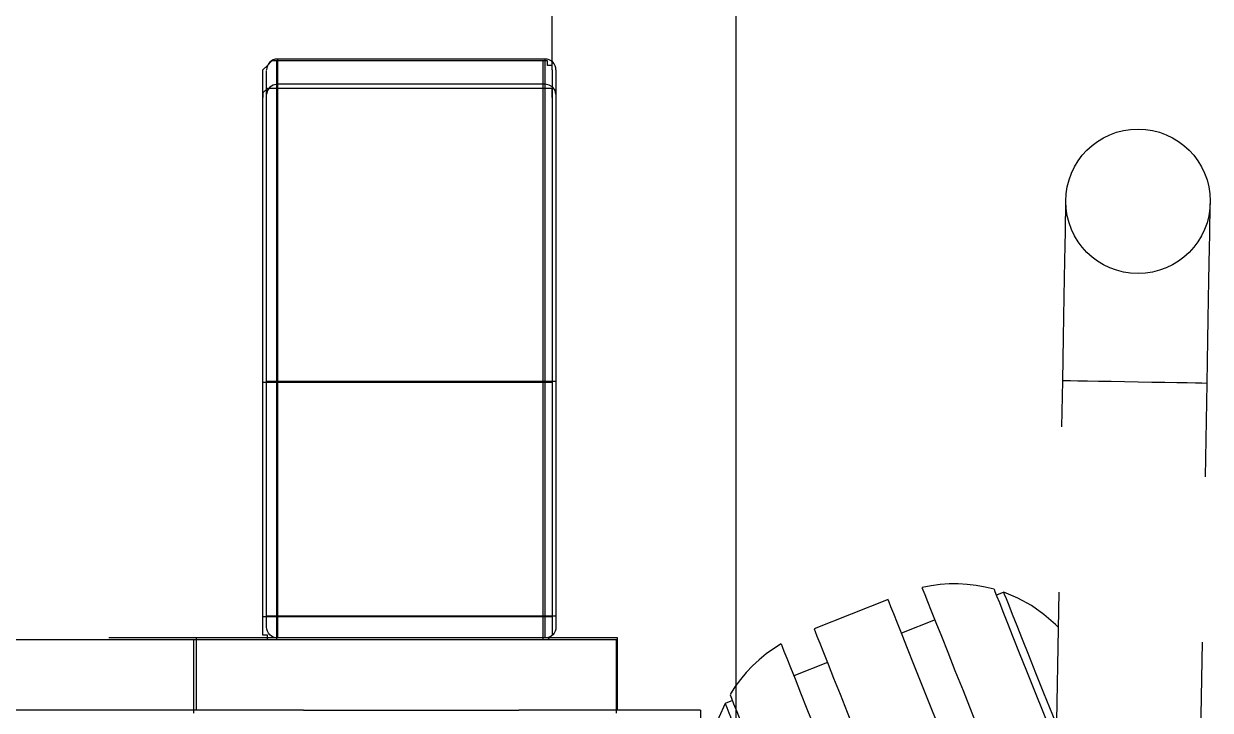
# Model space of a CAD drawing. Extents: x 3 to 592, y 5 to 207.
# Drawn here: x 118.96 to 128.07, y 84.83 to 90.1 of the extents above; entities that cross this region are included whole.
import ezdxf

# ---------------------------------------------------------------- set-up
doc = ezdxf.new("R2010")
doc.units = 0
doc.layers.get('0').update_dxf_attribs({"linetype": 'CONTINUOUS'})

msp = doc.modelspace()

# ---------------------------------------------------------------- linework, layer by layer
at = {"color": 7}
for points in [[(124.424722, 81.879722), (124.424722, 110.525278)], [(123.013611, 89.746667), (123.013611, 105.41)], [(120.896944, 89.817222), (120.861667, 89.817222), (120.826389, 89.781944), (120.791111, 89.746667)], [(120.791111, 89.535), (120.791111, 89.605556), (120.791111, 89.676111), (120.791111, 89.711389), (120.791111, 89.746667)], [(120.903012, 89.830628), (120.886784, 89.828864), (120.871262, 89.824278), (120.856798, 89.816517), (120.844098, 89.806286), (120.833868, 89.793586), (120.826107, 89.779122), (120.821168, 89.7636), (120.819757, 89.747372)], [(120.903012, 89.830628), (120.886784, 89.828864), (120.871262, 89.824278), (120.856798, 89.816517), (120.844098, 89.806286), (120.833868, 89.793586), (120.826107, 89.779122), (120.821168, 89.7636), (120.819757, 89.747372)], [(120.903012, 89.830628), (120.886784, 89.828864), (120.871262, 89.824278), (120.856798, 89.816517), (120.844098, 89.806286), (120.833868, 89.793586), (120.826107, 89.779122), (120.821168, 89.7636), (120.819757, 89.747372)], [(120.903012, 89.830628), (120.886784, 89.828864), (120.871262, 89.824278), (120.856798, 89.816517), (120.844098, 89.806286), (120.833868, 89.793586), (120.826107, 89.779122), (120.821168, 89.7636), (120.819757, 89.747372)], [(120.903012, 89.830628), (120.886784, 89.828864), (120.871262, 89.824278), (120.856798, 89.816517), (120.844098, 89.806286), (120.833868, 89.793586), (120.826107, 89.779122), (120.821168, 89.7636), (120.819757, 89.747372)], [(120.903012, 89.830628), (120.886784, 89.828864), (120.871262, 89.824278), (120.856798, 89.816517), (120.844098, 89.806286), (120.833868, 89.793586), (120.826107, 89.779122), (120.821168, 89.7636), (120.819757, 89.747372)], [(120.903012, 89.830628), (120.886784, 89.828864), (120.871262, 89.824278), (120.856798, 89.816517), (120.844098, 89.806286), (120.833868, 89.793586), (120.826107, 89.779122), (120.821168, 89.7636), (120.819757, 89.747372)], [(120.903012, 89.830628), (120.886784, 89.828864), (120.871262, 89.824278), (120.856798, 89.816517), (120.844098, 89.806286), (120.833868, 89.793586), (120.826107, 89.779122), (120.821168, 89.7636), (120.819757, 89.747372)], [(122.943056, 89.817222), (120.896944, 89.817222)], [(120.896944, 89.817222), (120.896944, 89.781944), (120.896944, 89.746667), (120.896944, 89.676111), (120.896944, 89.605556)], [(122.958543, 89.830628), (120.902906, 89.830628)], [(122.958543, 89.830628), (120.902906, 89.830628)], [(122.958543, 89.830628), (120.902906, 89.830628)], [(122.958543, 89.830628), (120.902906, 89.830628)], [(122.958543, 89.830628), (120.902906, 89.830628)], [(122.958543, 89.830628), (120.902906, 89.830628)], [(122.958543, 89.830628), (120.902906, 89.830628)], [(122.958543, 89.830628), (120.902906, 89.830628)], [(120.903012, 89.830628), (120.903012, 89.803817), (120.903012, 89.765011), (120.903012, 89.709272), (120.903012, 89.636953)], [(120.903012, 89.830628), (120.903012, 89.803817), (120.903012, 89.765011), (120.903012, 89.709272), (120.903012, 89.636953)], [(120.903012, 89.830628), (120.903012, 89.803817), (120.903012, 89.765011), (120.903012, 89.709272), (120.903012, 89.636953)], [(120.903012, 89.830628), (120.903012, 89.803817), (120.903012, 89.765011), (120.903012, 89.709272), (120.903012, 89.636953)], [(120.903012, 89.830628), (120.903012, 89.803817), (120.903012, 89.765011), (120.903012, 89.709272), (120.903012, 89.636953)], [(120.903012, 89.830628), (120.903012, 89.803817), (120.903012, 89.765011), (120.903012, 89.709272), (120.903012, 89.636953)], [(120.903012, 89.830628), (120.903012, 89.803817), (120.903012, 89.765011), (120.903012, 89.709272), (120.903012, 89.636953)], [(120.903012, 89.830628), (120.903012, 89.803817), (120.903012, 89.765011), (120.903012, 89.709272), (120.903012, 89.636953)], [(123.013611, 89.746667), (123.013611, 89.781944), (122.978333, 89.781944), (122.978333, 89.817222), (122.943056, 89.817222)], [(122.943056, 89.605556), (122.943056, 89.676111), (122.943056, 89.746667), (122.943056, 89.781944), (122.943056, 89.817222)], [(122.958543, 89.636847), (122.958543, 89.709166), (122.958543, 89.764905), (122.958543, 89.804064), (122.958543, 89.825583)], [(122.958543, 89.636847), (122.958543, 89.709166), (122.958543, 89.764905), (122.958543, 89.804064), (122.958543, 89.825583)], [(122.958543, 89.636847), (122.958543, 89.709166), (122.958543, 89.764905), (122.958543, 89.804064), (122.958543, 89.825583)], [(122.958543, 89.636847), (122.958543, 89.709166), (122.958543, 89.764905), (122.958543, 89.804064), (122.958543, 89.825583)], [(122.958543, 89.636847), (122.958543, 89.709166), (122.958543, 89.764905), (122.958543, 89.804064), (122.958543, 89.825583)], [(122.958543, 89.636847), (122.958543, 89.709166), (122.958543, 89.764905), (122.958543, 89.804064), (122.958543, 89.825583)], [(122.958543, 89.636847), (122.958543, 89.709166), (122.958543, 89.764905), (122.958543, 89.804064), (122.958543, 89.825583)], [(122.958543, 89.636847), (122.958543, 89.709166), (122.958543, 89.764905), (122.958543, 89.804064), (122.958543, 89.825583)], [(123.041904, 89.747302), (123.04014, 89.763529), (123.035554, 89.779052), (123.027793, 89.793516), (123.017562, 89.806216), (123.004862, 89.816446), (122.990398, 89.824207), (122.974876, 89.829146), (122.958648, 89.830557)], [(123.041904, 89.747302), (123.04014, 89.763529), (123.035554, 89.779052), (123.027793, 89.793516), (123.017562, 89.806216), (123.004862, 89.816446), (122.990398, 89.824207), (122.974876, 89.829146), (122.958648, 89.830557)], [(123.041904, 89.747302), (123.04014, 89.763529), (123.035554, 89.779052), (123.027793, 89.793516), (123.017562, 89.806216), (123.004862, 89.816446), (122.990398, 89.824207), (122.974876, 89.829146), (122.958648, 89.830557)], [(123.041904, 89.747302), (123.04014, 89.763529), (123.035554, 89.779052), (123.027793, 89.793516), (123.017562, 89.806216), (123.004862, 89.816446), (122.990398, 89.824207), (122.974876, 89.829146), (122.958648, 89.830557)], [(123.041904, 89.747302), (123.04014, 89.763529), (123.035554, 89.779052), (123.027793, 89.793516), (123.017562, 89.806216), (123.004862, 89.816446), (122.990398, 89.824207), (122.974876, 89.829146), (122.958648, 89.830557)], [(123.041904, 89.747302), (123.04014, 89.763529), (123.035554, 89.779052), (123.027793, 89.793516), (123.017562, 89.806216), (123.004862, 89.816446), (122.990398, 89.824207), (122.974876, 89.829146), (122.958648, 89.830557)], [(123.041904, 89.747302), (123.04014, 89.763529), (123.035554, 89.779052), (123.027793, 89.793516), (123.017562, 89.806216), (123.004862, 89.816446), (122.990398, 89.824207), (122.974876, 89.829146), (122.958648, 89.830557)], [(123.041904, 89.747302), (123.04014, 89.763529), (123.035554, 89.779052), (123.027793, 89.793516), (123.017562, 89.806216), (123.004862, 89.816446), (122.990398, 89.824207), (122.974876, 89.829146), (122.958648, 89.830557)], [(123.013611, 89.746667), (123.013611, 89.711389), (123.013611, 89.676111), (123.013611, 89.605556), (123.013611, 89.535)], [(123.041904, 89.747302), (123.041904, 89.721549), (123.041904, 89.684154), (123.041904, 89.630179), (123.041904, 89.559977)], [(123.041904, 89.747302), (123.041904, 89.721549), (123.041904, 89.684154), (123.041904, 89.630179), (123.041904, 89.559977)], [(123.041904, 89.747302), (123.041904, 89.721549), (123.041904, 89.684154), (123.041904, 89.630179), (123.041904, 89.559977)], [(123.041904, 89.747302), (123.041904, 89.721549), (123.041904, 89.684154), (123.041904, 89.630179), (123.041904, 89.559977)], [(123.041904, 89.747302), (123.041904, 89.721549), (123.041904, 89.684154), (123.041904, 89.630179), (123.041904, 89.559977)], [(123.041904, 89.747302), (123.041904, 89.721549), (123.041904, 89.684154), (123.041904, 89.630179), (123.041904, 89.559977)], [(123.041904, 89.747302), (123.041904, 89.721549), (123.041904, 89.684154), (123.041904, 89.630179), (123.041904, 89.559977)], [(123.041904, 89.747302), (123.041904, 89.721549), (123.041904, 89.684154), (123.041904, 89.630179), (123.041904, 89.559977)], [(120.819686, 89.560118), (120.819686, 89.629968), (120.819686, 89.683943), (120.819686, 89.72169), (120.819686, 89.742504)], [(120.819686, 89.560118), (120.819686, 89.629968), (120.819686, 89.683943), (120.819686, 89.72169), (120.819686, 89.742504)], [(120.819686, 89.560118), (120.819686, 89.629968), (120.819686, 89.683943), (120.819686, 89.72169), (120.819686, 89.742504)], [(120.819686, 89.560118), (120.819686, 89.629968), (120.819686, 89.683943), (120.819686, 89.72169), (120.819686, 89.742504)], [(120.819686, 89.560118), (120.819686, 89.629968), (120.819686, 89.683943), (120.819686, 89.72169), (120.819686, 89.742504)], [(120.819686, 89.560118), (120.819686, 89.629968), (120.819686, 89.683943), (120.819686, 89.72169), (120.819686, 89.742504)], [(120.819686, 89.560118), (120.819686, 89.629968), (120.819686, 89.683943), (120.819686, 89.72169), (120.819686, 89.742504)], [(120.819686, 89.560118), (120.819686, 89.629968), (120.819686, 89.683943), (120.819686, 89.72169), (120.819686, 89.742504)], [(120.896944, 89.605556), (120.861667, 89.605556), (120.826389, 89.605556), (120.791111, 89.570278), (120.791111, 89.535)], [(120.903012, 89.636847), (120.871262, 89.63085), (120.844098, 89.614269), (120.826107, 89.589575), (120.819757, 89.560294)], [(120.903012, 89.636847), (120.871262, 89.63085), (120.844098, 89.614269), (120.826107, 89.589575), (120.819757, 89.560294)], [(120.903012, 89.636847), (120.871262, 89.63085), (120.844098, 89.614269), (120.826107, 89.589575), (120.819757, 89.560294)], [(120.903012, 89.636847), (120.871262, 89.63085), (120.844098, 89.614269), (120.826107, 89.589575), (120.819757, 89.560294)], [(120.903012, 89.636847), (120.871262, 89.63085), (120.844098, 89.614269), (120.826107, 89.589575), (120.819757, 89.560294)], [(120.903012, 89.636847), (120.871262, 89.63085), (120.844098, 89.614269), (120.826107, 89.589575), (120.819757, 89.560294)], [(120.903012, 89.636847), (120.871262, 89.63085), (120.844098, 89.614269), (120.826107, 89.589575), (120.819757, 89.560294)], [(120.903012, 89.636847), (120.871262, 89.63085), (120.844098, 89.614269), (120.826107, 89.589575), (120.819757, 89.560294)], [(120.896944, 89.605556), (120.896944, 89.535), (120.896944, 89.393889), (120.896944, 89.288056), (120.896944, 89.146944), (120.896944, 88.970556), (120.896944, 88.794167), (120.896944, 88.617778), (120.896944, 88.406111), (120.896944, 88.194444), (120.896944, 87.982778), (120.896944, 87.771111), (120.896944, 87.559444), (120.896944, 87.347778)], [(122.943056, 89.605556), (120.896944, 89.605556)], [(122.958543, 89.636847), (120.902906, 89.636847)], [(122.958543, 89.636847), (120.902906, 89.636847)], [(122.958543, 89.636847), (120.902906, 89.636847)], [(122.958543, 89.636847), (120.902906, 89.636847)], [(122.958543, 89.636847), (120.902906, 89.636847)], [(122.958543, 89.636847), (120.902906, 89.636847)], [(122.958543, 89.636847), (120.902906, 89.636847)], [(122.958543, 89.636847), (120.902906, 89.636847)], [(120.903012, 89.636847), (120.903012, 89.540539), (120.903012, 89.426591), (120.903012, 89.296064), (120.903012, 89.149661), (120.903012, 88.988794), (120.903012, 88.814522), (120.903012, 88.628961), (120.903012, 88.432816), (120.903012, 88.227852), (120.903012, 88.015833), (120.903012, 87.798522), (120.903012, 87.577683), (120.903012, 87.35508)], [(120.903012, 89.636847), (120.903012, 89.540539), (120.903012, 89.426591), (120.903012, 89.296064), (120.903012, 89.149661), (120.903012, 88.988794), (120.903012, 88.814522), (120.903012, 88.628961), (120.903012, 88.432816), (120.903012, 88.227852), (120.903012, 88.015833), (120.903012, 87.798522), (120.903012, 87.577683), (120.903012, 87.35508)], [(120.903012, 89.636847), (120.903012, 89.540539), (120.903012, 89.426591), (120.903012, 89.296064), (120.903012, 89.149661), (120.903012, 88.988794), (120.903012, 88.814522), (120.903012, 88.628961), (120.903012, 88.432816), (120.903012, 88.227852), (120.903012, 88.015833), (120.903012, 87.798522), (120.903012, 87.577683), (120.903012, 87.35508)], [(120.903012, 89.636847), (120.903012, 89.540539), (120.903012, 89.426591), (120.903012, 89.296064), (120.903012, 89.149661), (120.903012, 88.988794), (120.903012, 88.814522), (120.903012, 88.628961), (120.903012, 88.432816), (120.903012, 88.227852), (120.903012, 88.015833), (120.903012, 87.798522), (120.903012, 87.577683), (120.903012, 87.35508)], [(120.903012, 89.636847), (120.903012, 89.540539), (120.903012, 89.426591), (120.903012, 89.296064), (120.903012, 89.149661), (120.903012, 88.988794), (120.903012, 88.814522), (120.903012, 88.628961), (120.903012, 88.432816), (120.903012, 88.227852), (120.903012, 88.015833), (120.903012, 87.798522), (120.903012, 87.577683), (120.903012, 87.35508)], [(120.903012, 89.636847), (120.903012, 89.540539), (120.903012, 89.426591), (120.903012, 89.296064), (120.903012, 89.149661), (120.903012, 88.988794), (120.903012, 88.814522), (120.903012, 88.628961), (120.903012, 88.432816), (120.903012, 88.227852), (120.903012, 88.015833), (120.903012, 87.798522), (120.903012, 87.577683), (120.903012, 87.35508)], [(120.903012, 89.636847), (120.903012, 89.540539), (120.903012, 89.426591), (120.903012, 89.296064), (120.903012, 89.149661), (120.903012, 88.988794), (120.903012, 88.814522), (120.903012, 88.628961), (120.903012, 88.432816), (120.903012, 88.227852), (120.903012, 88.015833), (120.903012, 87.798522), (120.903012, 87.577683), (120.903012, 87.35508)], [(120.903012, 89.636847), (120.903012, 89.540539), (120.903012, 89.426591), (120.903012, 89.296064), (120.903012, 89.149661), (120.903012, 88.988794), (120.903012, 88.814522), (120.903012, 88.628961), (120.903012, 88.432816), (120.903012, 88.227852), (120.903012, 88.015833), (120.903012, 87.798522), (120.903012, 87.577683), (120.903012, 87.35508)], [(122.943056, 87.347778), (122.943056, 87.559444), (122.943056, 87.771111), (122.943056, 87.982778), (122.943056, 88.194444), (122.943056, 88.406111), (122.943056, 88.617778), (122.943056, 88.794167), (122.943056, 88.970556), (122.943056, 89.146944), (122.943056, 89.288056), (122.943056, 89.393889), (122.943056, 89.535), (122.943056, 89.605556)], [(123.013611, 89.535), (123.013611, 89.570278), (123.013611, 89.605556), (122.978333, 89.605556), (122.943056, 89.605556)], [(122.958543, 87.355045), (122.958543, 87.577648), (122.958543, 87.798487), (122.958543, 88.015798), (122.958543, 88.227817), (122.958543, 88.432781), (122.958543, 88.628926), (122.958543, 88.814839), (122.958543, 88.988759), (122.958543, 89.149626), (122.958543, 89.296028), (122.958543, 89.426556), (122.958543, 89.540503), (122.958543, 89.636812)], [(122.958543, 87.355045), (122.958543, 87.577648), (122.958543, 87.798487), (122.958543, 88.015798), (122.958543, 88.227817), (122.958543, 88.432781), (122.958543, 88.628926), (122.958543, 88.814839), (122.958543, 88.988759), (122.958543, 89.149626), (122.958543, 89.296028), (122.958543, 89.426556), (122.958543, 89.540503), (122.958543, 89.636812)], [(122.958543, 87.355045), (122.958543, 87.577648), (122.958543, 87.798487), (122.958543, 88.015798), (122.958543, 88.227817), (122.958543, 88.432781), (122.958543, 88.628926), (122.958543, 88.814839), (122.958543, 88.988759), (122.958543, 89.149626), (122.958543, 89.296028), (122.958543, 89.426556), (122.958543, 89.540503), (122.958543, 89.636812)], [(122.958543, 87.355045), (122.958543, 87.577648), (122.958543, 87.798487), (122.958543, 88.015798), (122.958543, 88.227817), (122.958543, 88.432781), (122.958543, 88.628926), (122.958543, 88.814839), (122.958543, 88.988759), (122.958543, 89.149626), (122.958543, 89.296028), (122.958543, 89.426556), (122.958543, 89.540503), (122.958543, 89.636812)], [(122.958543, 87.355045), (122.958543, 87.577648), (122.958543, 87.798487), (122.958543, 88.015798), (122.958543, 88.227817), (122.958543, 88.432781), (122.958543, 88.628926), (122.958543, 88.814839), (122.958543, 88.988759), (122.958543, 89.149626), (122.958543, 89.296028), (122.958543, 89.426556), (122.958543, 89.540503), (122.958543, 89.636812)], [(122.958543, 87.355045), (122.958543, 87.577648), (122.958543, 87.798487), (122.958543, 88.015798), (122.958543, 88.227817), (122.958543, 88.432781), (122.958543, 88.628926), (122.958543, 88.814839), (122.958543, 88.988759), (122.958543, 89.149626), (122.958543, 89.296028), (122.958543, 89.426556), (122.958543, 89.540503), (122.958543, 89.636812)], [(122.958543, 87.355045), (122.958543, 87.577648), (122.958543, 87.798487), (122.958543, 88.015798), (122.958543, 88.227817), (122.958543, 88.432781), (122.958543, 88.628926), (122.958543, 88.814839), (122.958543, 88.988759), (122.958543, 89.149626), (122.958543, 89.296028), (122.958543, 89.426556), (122.958543, 89.540503), (122.958543, 89.636812)], [(122.958543, 87.355045), (122.958543, 87.577648), (122.958543, 87.798487), (122.958543, 88.015798), (122.958543, 88.227817), (122.958543, 88.432781), (122.958543, 88.628926), (122.958543, 88.814839), (122.958543, 88.988759), (122.958543, 89.149626), (122.958543, 89.296028), (122.958543, 89.426556), (122.958543, 89.540503), (122.958543, 89.636812)], [(123.041904, 89.560153), (123.035554, 89.589434), (123.017562, 89.614481), (122.990398, 89.631061), (122.958648, 89.636706)], [(123.041904, 89.560153), (123.035554, 89.589434), (123.017562, 89.614481), (122.990398, 89.631061), (122.958648, 89.636706)], [(123.041904, 89.560153), (123.035554, 89.589434), (123.017562, 89.614481), (122.990398, 89.631061), (122.958648, 89.636706)], [(123.041904, 89.560153), (123.035554, 89.589434), (123.017562, 89.614481), (122.990398, 89.631061), (122.958648, 89.636706)], [(123.041904, 89.560153), (123.035554, 89.589434), (123.017562, 89.614481), (122.990398, 89.631061), (122.958648, 89.636706)], [(123.041904, 89.560153), (123.035554, 89.589434), (123.017562, 89.614481), (122.990398, 89.631061), (122.958648, 89.636706)], [(123.041904, 89.560153), (123.035554, 89.589434), (123.017562, 89.614481), (122.990398, 89.631061), (122.958648, 89.636706)], [(123.041904, 89.560153), (123.035554, 89.589434), (123.017562, 89.614481), (122.990398, 89.631061), (122.958648, 89.636706)], [(120.791111, 87.347778), (120.791111, 87.559444), (120.791111, 87.806389), (120.791111, 88.018056), (120.791111, 88.265), (120.791111, 88.441389), (120.791111, 88.653056), (120.791111, 88.864722), (120.791111, 89.005833), (120.791111, 89.182222), (120.791111, 89.323333), (120.791111, 89.429167), (120.791111, 89.535)], [(120.819686, 87.355045), (120.819686, 87.588231), (120.819686, 87.818948), (120.819686, 88.045431), (120.819686, 88.265212), (120.819686, 88.476526), (120.819686, 88.677256), (120.819686, 88.865287), (120.819686, 89.038853), (120.819686, 89.196898), (120.819686, 89.336951), (120.819686, 89.458659), (120.819686, 89.560259)], [(120.819686, 87.355045), (120.819686, 87.588231), (120.819686, 87.818948), (120.819686, 88.045431), (120.819686, 88.265212), (120.819686, 88.476526), (120.819686, 88.677256), (120.819686, 88.865287), (120.819686, 89.038853), (120.819686, 89.196898), (120.819686, 89.336951), (120.819686, 89.458659), (120.819686, 89.560259)], [(120.819686, 87.355045), (120.819686, 87.588231), (120.819686, 87.818948), (120.819686, 88.045431), (120.819686, 88.265212), (120.819686, 88.476526), (120.819686, 88.677256), (120.819686, 88.865287), (120.819686, 89.038853), (120.819686, 89.196898), (120.819686, 89.336951), (120.819686, 89.458659), (120.819686, 89.560259)], [(120.819686, 87.355045), (120.819686, 87.588231), (120.819686, 87.818948), (120.819686, 88.045431), (120.819686, 88.265212), (120.819686, 88.476526), (120.819686, 88.677256), (120.819686, 88.865287), (120.819686, 89.038853), (120.819686, 89.196898), (120.819686, 89.336951), (120.819686, 89.458659), (120.819686, 89.560259)], [(120.819686, 87.355045), (120.819686, 87.588231), (120.819686, 87.818948), (120.819686, 88.045431), (120.819686, 88.265212), (120.819686, 88.476526), (120.819686, 88.677256), (120.819686, 88.865287), (120.819686, 89.038853), (120.819686, 89.196898), (120.819686, 89.336951), (120.819686, 89.458659), (120.819686, 89.560259)], [(120.819686, 87.355045), (120.819686, 87.588231), (120.819686, 87.818948), (120.819686, 88.045431), (120.819686, 88.265212), (120.819686, 88.476526), (120.819686, 88.677256), (120.819686, 88.865287), (120.819686, 89.038853), (120.819686, 89.196898), (120.819686, 89.336951), (120.819686, 89.458659), (120.819686, 89.560259)], [(120.819686, 87.355045), (120.819686, 87.588231), (120.819686, 87.818948), (120.819686, 88.045431), (120.819686, 88.265212), (120.819686, 88.476526), (120.819686, 88.677256), (120.819686, 88.865287), (120.819686, 89.038853), (120.819686, 89.196898), (120.819686, 89.336951), (120.819686, 89.458659), (120.819686, 89.560259)], [(120.819686, 87.355045), (120.819686, 87.588231), (120.819686, 87.818948), (120.819686, 88.045431), (120.819686, 88.265212), (120.819686, 88.476526), (120.819686, 88.677256), (120.819686, 88.865287), (120.819686, 89.038853), (120.819686, 89.196898), (120.819686, 89.336951), (120.819686, 89.458659), (120.819686, 89.560259)], [(123.013611, 89.535), (123.013611, 89.429167), (123.013611, 89.323333), (123.013611, 89.182222), (123.013611, 89.005833), (123.013611, 88.864722), (123.013611, 88.653056), (123.013611, 88.441389), (123.013611, 88.265), (123.013611, 88.018056), (123.013611, 87.806389), (123.013611, 87.559444), (123.013611, 87.347778)], [(123.041904, 89.560153), (123.041904, 89.458553), (123.041904, 89.337198), (123.041904, 89.196792), (123.041904, 89.0391), (123.041904, 88.865181), (123.041904, 88.67715), (123.041904, 88.47642), (123.041904, 88.265106), (123.041904, 88.045325), (123.041904, 87.818842), (123.041904, 87.588125), (123.041904, 87.354939)], [(123.041904, 89.560153), (123.041904, 89.458553), (123.041904, 89.337198), (123.041904, 89.196792), (123.041904, 89.0391), (123.041904, 88.865181), (123.041904, 88.67715), (123.041904, 88.47642), (123.041904, 88.265106), (123.041904, 88.045325), (123.041904, 87.818842), (123.041904, 87.588125), (123.041904, 87.354939)], [(123.041904, 89.560153), (123.041904, 89.458553), (123.041904, 89.337198), (123.041904, 89.196792), (123.041904, 89.0391), (123.041904, 88.865181), (123.041904, 88.67715), (123.041904, 88.47642), (123.041904, 88.265106), (123.041904, 88.045325), (123.041904, 87.818842), (123.041904, 87.588125), (123.041904, 87.354939)], [(123.041904, 89.560153), (123.041904, 89.458553), (123.041904, 89.337198), (123.041904, 89.196792), (123.041904, 89.0391), (123.041904, 88.865181), (123.041904, 88.67715), (123.041904, 88.47642), (123.041904, 88.265106), (123.041904, 88.045325), (123.041904, 87.818842), (123.041904, 87.588125), (123.041904, 87.354939)], [(123.041904, 89.560153), (123.041904, 89.458553), (123.041904, 89.337198), (123.041904, 89.196792), (123.041904, 89.0391), (123.041904, 88.865181), (123.041904, 88.67715), (123.041904, 88.47642), (123.041904, 88.265106), (123.041904, 88.045325), (123.041904, 87.818842), (123.041904, 87.588125), (123.041904, 87.354939)], [(123.041904, 89.560153), (123.041904, 89.458553), (123.041904, 89.337198), (123.041904, 89.196792), (123.041904, 89.0391), (123.041904, 88.865181), (123.041904, 88.67715), (123.041904, 88.47642), (123.041904, 88.265106), (123.041904, 88.045325), (123.041904, 87.818842), (123.041904, 87.588125), (123.041904, 87.354939)], [(123.041904, 89.560153), (123.041904, 89.458553), (123.041904, 89.337198), (123.041904, 89.196792), (123.041904, 89.0391), (123.041904, 88.865181), (123.041904, 88.67715), (123.041904, 88.47642), (123.041904, 88.265106), (123.041904, 88.045325), (123.041904, 87.818842), (123.041904, 87.588125), (123.041904, 87.354939)], [(123.041904, 89.560153), (123.041904, 89.458553), (123.041904, 89.337198), (123.041904, 89.196792), (123.041904, 89.0391), (123.041904, 88.865181), (123.041904, 88.67715), (123.041904, 88.47642), (123.041904, 88.265106), (123.041904, 88.045325), (123.041904, 87.818842), (123.041904, 87.588125), (123.041904, 87.354939)], [(126.955444, 88.748835), (126.955091, 88.738604), (126.954739, 88.708618), (126.954033, 88.658524), (126.952622, 88.589732), (126.951211, 88.502949), (126.949447, 88.399585), (126.94733, 88.281051), (126.944861, 88.149113), (126.942391, 88.005532), (126.939569, 87.852426), (126.936747, 87.692618), (126.933925, 87.527518), (126.931102, 87.360301)], [(126.955444, 88.748835), (126.955091, 88.738604), (126.954739, 88.708618), (126.954033, 88.658524), (126.952622, 88.589732), (126.951211, 88.502949), (126.949447, 88.399585), (126.94733, 88.281051), (126.944861, 88.149113), (126.942391, 88.005532), (126.939569, 87.852426), (126.936747, 87.692618), (126.933925, 87.527518), (126.931102, 87.360301)], [(128.042, 87.340652), (128.044822, 87.507868), (128.047997, 87.672968), (128.050819, 87.833129), (128.053289, 87.985882), (128.055758, 88.129463), (128.058228, 88.261402), (128.060344, 88.379935), (128.062108, 88.483652), (128.063519, 88.570435), (128.06493, 88.639227), (128.065636, 88.688968), (128.066341, 88.719307)], [(128.042, 87.340652), (128.044822, 87.507868), (128.047997, 87.672968), (128.050819, 87.833129), (128.053289, 87.985882), (128.055758, 88.129463), (128.058228, 88.261402), (128.060344, 88.379935), (128.062108, 88.483652), (128.063519, 88.570435), (128.06493, 88.639227), (128.065636, 88.688968), (128.066341, 88.719307)], [(120.896944, 87.347778), (120.861667, 87.347778), (120.826389, 87.347778), (120.791111, 87.347778)], [(120.791111, 85.548611), (120.791111, 87.347778)], [(120.819686, 85.552844), (120.819686, 87.355186)], [(120.819686, 85.552844), (120.819686, 87.355186)], [(120.819686, 85.552844), (120.819686, 87.355186)], [(120.819686, 85.552844), (120.819686, 87.355186)], [(120.819686, 85.552844), (120.819686, 87.355186)], [(120.819686, 85.552844), (120.819686, 87.355186)], [(120.819686, 85.552844), (120.819686, 87.355186)], [(120.819686, 85.552844), (120.819686, 87.355186)], [(120.903012, 87.355045), (120.886784, 87.355045), (120.871262, 87.355045), (120.856798, 87.355045), (120.844098, 87.355045), (120.833868, 87.355045), (120.821168, 87.355045)], [(120.903012, 87.355045), (120.886784, 87.355045), (120.871262, 87.355045), (120.856798, 87.355045), (120.844098, 87.355045), (120.833868, 87.355045), (120.821168, 87.355045)], [(120.903012, 87.355045), (120.886784, 87.355045), (120.871262, 87.355045), (120.856798, 87.355045), (120.844098, 87.355045), (120.833868, 87.355045), (120.821168, 87.355045)], [(120.903012, 87.355045), (120.886784, 87.355045), (120.871262, 87.355045), (120.856798, 87.355045), (120.844098, 87.355045), (120.833868, 87.355045), (120.821168, 87.355045)], [(120.903012, 87.355045), (120.886784, 87.355045), (120.871262, 87.355045), (120.856798, 87.355045), (120.844098, 87.355045), (120.833868, 87.355045), (120.821168, 87.355045)], [(120.903012, 87.355045), (120.886784, 87.355045), (120.871262, 87.355045), (120.856798, 87.355045), (120.844098, 87.355045), (120.833868, 87.355045), (120.821168, 87.355045)], [(120.903012, 87.355045), (120.886784, 87.355045), (120.871262, 87.355045), (120.856798, 87.355045), (120.844098, 87.355045), (120.833868, 87.355045), (120.821168, 87.355045)], [(120.903012, 87.355045), (120.886784, 87.355045), (120.871262, 87.355045), (120.856798, 87.355045), (120.844098, 87.355045), (120.833868, 87.355045), (120.821168, 87.355045)], [(122.943056, 87.347778), (120.896944, 87.347778)], [(120.896944, 87.347778), (120.896944, 85.548611)], [(122.958543, 87.355045), (120.902906, 87.355045)], [(122.958543, 87.355045), (120.902906, 87.355045)], [(122.958543, 87.355045), (120.902906, 87.355045)], [(122.958543, 87.355045), (120.902906, 87.355045)], [(122.958543, 87.355045), (120.902906, 87.355045)], [(122.958543, 87.355045), (120.902906, 87.355045)], [(122.958543, 87.355045), (120.902906, 87.355045)], [(122.958543, 87.355045), (120.902906, 87.355045)], [(120.903012, 87.355045), (120.903012, 85.552703)], [(120.903012, 87.355045), (120.903012, 85.552703)], [(120.903012, 87.355045), (120.903012, 85.552703)], [(120.903012, 87.355045), (120.903012, 85.552703)], [(120.903012, 87.355045), (120.903012, 85.552703)], [(120.903012, 87.355045), (120.903012, 85.552703)], [(120.903012, 87.355045), (120.903012, 85.552703)], [(120.903012, 87.355045), (120.903012, 85.552703)], [(123.013611, 87.347778), (122.978333, 87.347778), (122.943056, 87.347778)], [(122.943056, 85.548611), (122.943056, 87.347778)], [(122.958543, 85.552844), (122.958543, 87.355186)], [(122.958543, 85.552844), (122.958543, 87.355186)], [(122.958543, 85.552844), (122.958543, 87.355186)], [(122.958543, 85.552844), (122.958543, 87.355186)], [(122.958543, 85.552844), (122.958543, 87.355186)], [(122.958543, 85.552844), (122.958543, 87.355186)], [(122.958543, 85.552844), (122.958543, 87.355186)], [(122.958543, 85.552844), (122.958543, 87.355186)], [(123.041904, 87.355045), (123.027793, 87.355045), (123.017562, 87.355045), (123.004862, 87.355045), (122.990398, 87.355045), (122.974876, 87.355045), (122.958648, 87.355045)], [(123.041904, 87.355045), (123.027793, 87.355045), (123.017562, 87.355045), (123.004862, 87.355045), (122.990398, 87.355045), (122.974876, 87.355045), (122.958648, 87.355045)], [(123.041904, 87.355045), (123.027793, 87.355045), (123.017562, 87.355045), (123.004862, 87.355045), (122.990398, 87.355045), (122.974876, 87.355045), (122.958648, 87.355045)], [(123.041904, 87.355045), (123.027793, 87.355045), (123.017562, 87.355045), (123.004862, 87.355045), (122.990398, 87.355045), (122.974876, 87.355045), (122.958648, 87.355045)], [(123.041904, 87.355045), (123.027793, 87.355045), (123.017562, 87.355045), (123.004862, 87.355045), (122.990398, 87.355045), (122.974876, 87.355045), (122.958648, 87.355045)], [(123.041904, 87.355045), (123.027793, 87.355045), (123.017562, 87.355045), (123.004862, 87.355045), (122.990398, 87.355045), (122.974876, 87.355045), (122.958648, 87.355045)], [(123.041904, 87.355045), (123.027793, 87.355045), (123.017562, 87.355045), (123.004862, 87.355045), (122.990398, 87.355045), (122.974876, 87.355045), (122.958648, 87.355045)], [(123.041904, 87.355045), (123.027793, 87.355045), (123.017562, 87.355045), (123.004862, 87.355045), (122.990398, 87.355045), (122.974876, 87.355045), (122.958648, 87.355045)], [(123.013611, 87.347778), (123.013611, 85.548611)], [(123.041904, 87.355045), (123.041904, 85.552703)], [(123.041904, 87.355045), (123.041904, 85.552703)], [(123.041904, 87.355045), (123.041904, 85.552703)], [(123.041904, 87.355045), (123.041904, 85.552703)], [(123.041904, 87.355045), (123.041904, 85.552703)], [(123.041904, 87.355045), (123.041904, 85.552703)], [(123.041904, 87.355045), (123.041904, 85.552703)], [(123.041904, 87.355045), (123.041904, 85.552703)], [(126.931103, 87.36016), (126.924906, 87.007084)], [(126.931103, 87.36016), (126.924906, 87.007084)], [(128.042, 87.340652), (128.002136, 87.341357), (127.953805, 87.342063), (127.888541, 87.343474), (127.808814, 87.344885), (127.717444, 87.346296), (127.617608, 87.34806), (127.512833, 87.349824), (127.407353, 87.351941), (127.304694, 87.353704), (127.208739, 87.355116), (127.122661, 87.356879), (127.049989, 87.357938), (126.992839, 87.358996), (126.95368, 87.359702), (126.933572, 87.360054)], [(128.042, 87.340652), (128.002136, 87.341357), (127.953805, 87.342063), (127.888541, 87.343474), (127.808814, 87.344885), (127.717444, 87.346296), (127.617608, 87.34806), (127.512833, 87.349824), (127.407353, 87.351941), (127.304694, 87.353704), (127.208739, 87.355116), (127.122661, 87.356879), (127.049989, 87.357938), (126.992839, 87.358996), (126.95368, 87.359702), (126.933572, 87.360054)], [(128.029409, 86.62265), (128.042, 87.340581)], [(128.029409, 86.62265), (128.042, 87.340581)], [(126.405746, 85.759996), (126.338012, 85.776576), (126.269574, 85.788923), (126.200429, 85.797037), (126.130932, 85.800918), (126.061435, 85.800212), (125.991937, 85.795273), (125.922793, 85.785748), (125.854707, 85.77199)], [(126.405746, 85.759996), (126.338012, 85.776576), (126.269574, 85.788923), (126.200429, 85.797037), (126.130932, 85.800918), (126.061435, 85.800212), (125.991937, 85.795273), (125.922793, 85.785748), (125.854707, 85.77199)], [(126.85903, 83.251851), (126.758841, 83.503382), (126.660063, 83.751385), (126.565519, 83.988099), (126.475913, 84.213171), (126.391247, 84.425543), (126.311872, 84.62451), (126.238494, 84.809365), (126.170408, 84.979757), (126.108672, 85.134626), (126.053286, 85.273621), (126.004249, 85.396387), (125.962269, 85.502574), (125.926638, 85.591474), (125.898416, 85.662735), (125.876897, 85.716357), (125.862786, 85.75234), (125.855377, 85.769979)], [(126.85903, 83.251851), (126.758841, 83.503382), (126.660063, 83.751385), (126.565519, 83.988099), (126.475913, 84.213171), (126.391247, 84.425543), (126.311872, 84.62451), (126.238494, 84.809365), (126.170408, 84.979757), (126.108672, 85.134626), (126.053286, 85.273621), (126.004249, 85.396387), (125.962269, 85.502574), (125.926638, 85.591474), (125.898416, 85.662735), (125.876897, 85.716357), (125.862786, 85.75234), (125.855377, 85.769979)], [(126.405746, 85.759996), (126.412449, 85.743415), (126.425854, 85.709901), (126.446668, 85.65769), (126.474537, 85.58784), (126.509463, 85.499998), (126.551443, 85.394518), (126.600126, 85.272457), (126.655513, 85.133462), (126.717249, 84.978593), (126.784982, 84.807848), (126.859065, 84.62264), (126.881996, 84.564784)], [(126.405746, 85.759996), (126.412449, 85.743415), (126.425854, 85.709901), (126.446668, 85.65769), (126.474537, 85.58784), (126.509463, 85.499998), (126.551443, 85.394518), (126.600126, 85.272457), (126.655513, 85.133462), (126.717249, 84.978593), (126.784982, 84.807848), (126.859065, 84.62264), (126.881996, 84.564784)], [(126.480711, 85.736148), (126.424267, 85.71357)], [(126.480711, 85.736148), (126.424267, 85.71357)], [(126.897941, 85.469836), (126.878186, 85.489591), (126.788933, 85.566497), (126.692625, 85.633877), (126.589261, 85.690675), (126.480605, 85.736183)], [(126.897941, 85.469836), (126.878186, 85.489591), (126.788933, 85.566497), (126.692625, 85.633877), (126.589261, 85.690675), (126.480605, 85.736183)], [(126.90262, 85.73728), (126.880333, 84.467475)], [(126.90262, 85.73728), (126.880333, 84.467475)], [(125.591958, 85.680973), (125.024339, 85.454843)], [(125.591958, 85.680973), (125.024339, 85.454843)], [(126.620305, 83.10058), (126.601255, 83.148911), (126.498244, 83.407144), (126.399114, 83.6555), (126.304569, 83.892919), (126.214611, 84.118344), (126.129944, 84.331422), (126.050216, 84.530741), (125.976486, 84.71595), (125.9084, 84.886694), (125.846664, 85.041916), (125.790925, 85.181264), (125.741889, 85.304383), (125.699555, 85.410569), (125.664277, 85.499822), (125.635703, 85.571436), (125.614183, 85.625058), (125.600072, 85.661041), (125.592664, 85.679033)], [(126.620305, 83.10058), (126.601255, 83.148911), (126.498244, 83.407144), (126.399114, 83.6555), (126.304569, 83.892919), (126.214611, 84.118344), (126.129944, 84.331422), (126.050216, 84.530741), (125.976486, 84.71595), (125.9084, 84.886694), (125.846664, 85.041916), (125.790925, 85.181264), (125.741889, 85.304383), (125.699555, 85.410569), (125.664277, 85.499822), (125.635703, 85.571436), (125.614183, 85.625058), (125.600072, 85.661041), (125.592664, 85.679033)], [(126.884818, 84.722159), (126.856596, 84.793067), (126.789215, 84.962048), (126.728185, 85.115506), (126.673151, 85.253089), (126.624821, 85.374092), (126.583546, 85.478514), (126.548621, 85.565297), (126.521104, 85.634795), (126.500643, 85.6863), (126.487237, 85.719814), (126.48124, 85.734984)], [(126.884818, 84.722159), (126.856596, 84.793067), (126.789215, 84.962048), (126.728185, 85.115506), (126.673151, 85.253089), (126.624821, 85.374092), (126.583546, 85.478514), (126.548621, 85.565297), (126.521104, 85.634795), (126.500643, 85.6863), (126.487237, 85.719814), (126.48124, 85.734984)], [(120.896944, 85.548611), (120.861667, 85.548611), (120.826389, 85.548611), (120.791111, 85.548611)], [(120.791111, 85.442778), (120.791111, 85.478056), (120.791111, 85.513333), (120.791111, 85.548611)], [(120.819686, 85.469518), (120.819686, 85.483629), (120.819686, 85.49386), (120.819686, 85.50656), (120.819686, 85.521024), (120.819686, 85.536546), (120.819686, 85.552774)], [(120.819686, 85.469518), (120.819686, 85.483629), (120.819686, 85.49386), (120.819686, 85.50656), (120.819686, 85.521024), (120.819686, 85.536546), (120.819686, 85.552774)], [(120.819686, 85.469518), (120.819686, 85.483629), (120.819686, 85.49386), (120.819686, 85.50656), (120.819686, 85.521024), (120.819686, 85.536546), (120.819686, 85.552774)], [(120.819686, 85.469518), (120.819686, 85.483629), (120.819686, 85.49386), (120.819686, 85.50656), (120.819686, 85.521024), (120.819686, 85.536546), (120.819686, 85.552774)], [(120.819686, 85.469518), (120.819686, 85.483629), (120.819686, 85.49386), (120.819686, 85.50656), (120.819686, 85.521024), (120.819686, 85.536546), (120.819686, 85.552774)], [(120.819686, 85.469518), (120.819686, 85.483629), (120.819686, 85.49386), (120.819686, 85.50656), (120.819686, 85.521024), (120.819686, 85.536546), (120.819686, 85.552774)], [(120.819686, 85.469518), (120.819686, 85.483629), (120.819686, 85.49386), (120.819686, 85.50656), (120.819686, 85.521024), (120.819686, 85.536546), (120.819686, 85.552774)], [(120.819686, 85.469518), (120.819686, 85.483629), (120.819686, 85.49386), (120.819686, 85.50656), (120.819686, 85.521024), (120.819686, 85.536546), (120.819686, 85.552774)], [(120.903012, 85.386192), (120.886784, 85.387956), (120.871262, 85.392542), (120.856798, 85.400303), (120.844098, 85.410534), (120.833868, 85.423234), (120.826107, 85.437698), (120.821168, 85.45322), (120.819757, 85.469448)], [(120.903012, 85.386192), (120.886784, 85.387956), (120.871262, 85.392542), (120.856798, 85.400303), (120.844098, 85.410534), (120.833868, 85.423234), (120.826107, 85.437698), (120.821168, 85.45322), (120.819757, 85.469448)], [(120.903012, 85.386192), (120.886784, 85.387956), (120.871262, 85.392542), (120.856798, 85.400303), (120.844098, 85.410534), (120.833868, 85.423234), (120.826107, 85.437698), (120.821168, 85.45322), (120.819757, 85.469448)], [(120.903012, 85.386192), (120.886784, 85.387956), (120.871262, 85.392542), (120.856798, 85.400303), (120.844098, 85.410534), (120.833868, 85.423234), (120.826107, 85.437698), (120.821168, 85.45322), (120.819757, 85.469448)], [(120.903012, 85.386192), (120.886784, 85.387956), (120.871262, 85.392542), (120.856798, 85.400303), (120.844098, 85.410534), (120.833868, 85.423234), (120.826107, 85.437698), (120.821168, 85.45322), (120.819757, 85.469448)], [(120.903012, 85.386192), (120.886784, 85.387956), (120.871262, 85.392542), (120.856798, 85.400303), (120.844098, 85.410534), (120.833868, 85.423234), (120.826107, 85.437698), (120.821168, 85.45322), (120.819757, 85.469448)], [(120.903012, 85.386192), (120.886784, 85.387956), (120.871262, 85.392542), (120.856798, 85.400303), (120.844098, 85.410534), (120.833868, 85.423234), (120.826107, 85.437698), (120.821168, 85.45322), (120.819757, 85.469448)], [(120.903012, 85.386192), (120.886784, 85.387956), (120.871262, 85.392542), (120.856798, 85.400303), (120.844098, 85.410534), (120.833868, 85.423234), (120.826107, 85.437698), (120.821168, 85.45322), (120.819757, 85.469448)], [(120.903012, 85.552844), (120.886784, 85.552844), (120.871262, 85.552844), (120.856798, 85.552844), (120.844098, 85.552844), (120.833868, 85.552844), (120.821168, 85.552844)], [(120.903012, 85.552844), (120.886784, 85.552844), (120.871262, 85.552844), (120.856798, 85.552844), (120.844098, 85.552844), (120.833868, 85.552844), (120.821168, 85.552844)], [(120.903012, 85.552844), (120.886784, 85.552844), (120.871262, 85.552844), (120.856798, 85.552844), (120.844098, 85.552844), (120.833868, 85.552844), (120.821168, 85.552844)], [(120.903012, 85.552844), (120.886784, 85.552844), (120.871262, 85.552844), (120.856798, 85.552844), (120.844098, 85.552844), (120.833868, 85.552844), (120.821168, 85.552844)], [(120.903012, 85.552844), (120.886784, 85.552844), (120.871262, 85.552844), (120.856798, 85.552844), (120.844098, 85.552844), (120.833868, 85.552844), (120.821168, 85.552844)], [(120.903012, 85.552844), (120.886784, 85.552844), (120.871262, 85.552844), (120.856798, 85.552844), (120.844098, 85.552844), (120.833868, 85.552844), (120.821168, 85.552844)], [(120.903012, 85.552844), (120.886784, 85.552844), (120.871262, 85.552844), (120.856798, 85.552844), (120.844098, 85.552844), (120.833868, 85.552844), (120.821168, 85.552844)], [(120.903012, 85.552844), (120.886784, 85.552844), (120.871262, 85.552844), (120.856798, 85.552844), (120.844098, 85.552844), (120.833868, 85.552844), (120.821168, 85.552844)], [(122.943056, 85.548611), (120.896944, 85.548611)], [(120.896944, 85.548611), (120.896944, 85.513333), (120.896944, 85.478056), (120.896944, 85.442778), (120.896944, 85.4075), (120.896944, 85.372222)], [(122.958543, 85.552844), (120.902906, 85.552844)], [(122.958543, 85.552844), (120.902906, 85.552844)], [(122.958543, 85.552844), (120.902906, 85.552844)], [(122.958543, 85.552844), (120.902906, 85.552844)], [(122.958543, 85.552844), (120.902906, 85.552844)], [(122.958543, 85.552844), (120.902906, 85.552844)], [(122.958543, 85.552844), (120.902906, 85.552844)], [(122.958543, 85.552844), (120.902906, 85.552844)], [(120.903012, 85.552844), (120.903012, 85.520389), (120.903012, 85.488992), (120.903012, 85.460417), (120.903012, 85.435017), (120.903012, 85.414203), (120.903012, 85.399033), (120.903012, 85.386333)], [(120.903012, 85.552844), (120.903012, 85.520389), (120.903012, 85.488992), (120.903012, 85.460417), (120.903012, 85.435017), (120.903012, 85.414203), (120.903012, 85.399033), (120.903012, 85.386333)], [(120.903012, 85.552844), (120.903012, 85.520389), (120.903012, 85.488992), (120.903012, 85.460417), (120.903012, 85.435017), (120.903012, 85.414203), (120.903012, 85.399033), (120.903012, 85.386333)], [(120.903012, 85.552844), (120.903012, 85.520389), (120.903012, 85.488992), (120.903012, 85.460417), (120.903012, 85.435017), (120.903012, 85.414203), (120.903012, 85.399033), (120.903012, 85.386333)], [(120.903012, 85.552844), (120.903012, 85.520389), (120.903012, 85.488992), (120.903012, 85.460417), (120.903012, 85.435017), (120.903012, 85.414203), (120.903012, 85.399033), (120.903012, 85.386333)], [(120.903012, 85.552844), (120.903012, 85.520389), (120.903012, 85.488992), (120.903012, 85.460417), (120.903012, 85.435017), (120.903012, 85.414203), (120.903012, 85.399033), (120.903012, 85.386333)], [(120.903012, 85.552844), (120.903012, 85.520389), (120.903012, 85.488992), (120.903012, 85.460417), (120.903012, 85.435017), (120.903012, 85.414203), (120.903012, 85.399033), (120.903012, 85.386333)], [(120.903012, 85.552844), (120.903012, 85.520389), (120.903012, 85.488992), (120.903012, 85.460417), (120.903012, 85.435017), (120.903012, 85.414203), (120.903012, 85.399033), (120.903012, 85.386333)], [(123.013611, 85.548611), (122.978333, 85.548611), (122.943056, 85.548611)], [(122.943056, 85.372222), (122.943056, 85.4075), (122.943056, 85.442778), (122.943056, 85.478056), (122.943056, 85.513333), (122.943056, 85.548611)], [(122.958543, 85.386192), (122.958543, 85.398892), (122.958543, 85.414414), (122.958543, 85.434876), (122.958543, 85.460276), (122.958543, 85.489203), (122.958543, 85.520248), (122.958543, 85.552703)], [(122.958543, 85.386192), (122.958543, 85.398892), (122.958543, 85.414414), (122.958543, 85.434876), (122.958543, 85.460276), (122.958543, 85.489203), (122.958543, 85.520248), (122.958543, 85.552703)], [(122.958543, 85.386192), (122.958543, 85.398892), (122.958543, 85.414414), (122.958543, 85.434876), (122.958543, 85.460276), (122.958543, 85.489203), (122.958543, 85.520248), (122.958543, 85.552703)], [(122.958543, 85.386192), (122.958543, 85.398892), (122.958543, 85.414414), (122.958543, 85.434876), (122.958543, 85.460276), (122.958543, 85.489203), (122.958543, 85.520248), (122.958543, 85.552703)], [(122.958543, 85.386192), (122.958543, 85.398892), (122.958543, 85.414414), (122.958543, 85.434876), (122.958543, 85.460276), (122.958543, 85.489203), (122.958543, 85.520248), (122.958543, 85.552703)], [(122.958543, 85.386192), (122.958543, 85.398892), (122.958543, 85.414414), (122.958543, 85.434876), (122.958543, 85.460276), (122.958543, 85.489203), (122.958543, 85.520248), (122.958543, 85.552703)], [(122.958543, 85.386192), (122.958543, 85.398892), (122.958543, 85.414414), (122.958543, 85.434876), (122.958543, 85.460276), (122.958543, 85.489203), (122.958543, 85.520248), (122.958543, 85.552703)], [(122.958543, 85.386192), (122.958543, 85.398892), (122.958543, 85.414414), (122.958543, 85.434876), (122.958543, 85.460276), (122.958543, 85.489203), (122.958543, 85.520248), (122.958543, 85.552703)], [(123.041904, 85.552844), (123.027793, 85.552844), (123.017562, 85.552844), (123.004862, 85.552844), (122.990398, 85.552844), (122.974876, 85.552844), (122.958648, 85.552844)], [(123.041904, 85.552844), (123.027793, 85.552844), (123.017562, 85.552844), (123.004862, 85.552844), (122.990398, 85.552844), (122.974876, 85.552844), (122.958648, 85.552844)], [(123.041904, 85.552844), (123.027793, 85.552844), (123.017562, 85.552844), (123.004862, 85.552844), (122.990398, 85.552844), (122.974876, 85.552844), (122.958648, 85.552844)], [(123.041904, 85.552844), (123.027793, 85.552844), (123.017562, 85.552844), (123.004862, 85.552844), (122.990398, 85.552844), (122.974876, 85.552844), (122.958648, 85.552844)], [(123.041904, 85.552844), (123.027793, 85.552844), (123.017562, 85.552844), (123.004862, 85.552844), (122.990398, 85.552844), (122.974876, 85.552844), (122.958648, 85.552844)], [(123.041904, 85.552844), (123.027793, 85.552844), (123.017562, 85.552844), (123.004862, 85.552844), (122.990398, 85.552844), (122.974876, 85.552844), (122.958648, 85.552844)], [(123.041904, 85.552844), (123.027793, 85.552844), (123.017562, 85.552844), (123.004862, 85.552844), (122.990398, 85.552844), (122.974876, 85.552844), (122.958648, 85.552844)], [(123.041904, 85.552844), (123.027793, 85.552844), (123.017562, 85.552844), (123.004862, 85.552844), (122.990398, 85.552844), (122.974876, 85.552844), (122.958648, 85.552844)], [(123.041904, 85.469518), (123.04014, 85.453291), (123.035554, 85.437768), (123.027793, 85.423304), (123.017562, 85.410604), (123.004862, 85.400374), (122.990398, 85.392613), (122.974876, 85.387674), (122.958648, 85.386263)], [(123.041904, 85.469518), (123.04014, 85.453291), (123.035554, 85.437768), (123.027793, 85.423304), (123.017562, 85.410604), (123.004862, 85.400374), (122.990398, 85.392613), (122.974876, 85.387674), (122.958648, 85.386263)], [(123.041904, 85.469518), (123.04014, 85.453291), (123.035554, 85.437768), (123.027793, 85.423304), (123.017562, 85.410604), (123.004862, 85.400374), (122.990398, 85.392613), (122.974876, 85.387674), (122.958648, 85.386263)], [(123.041904, 85.469518), (123.04014, 85.453291), (123.035554, 85.437768), (123.027793, 85.423304), (123.017562, 85.410604), (123.004862, 85.400374), (122.990398, 85.392613), (122.974876, 85.387674), (122.958648, 85.386263)], [(123.041904, 85.469518), (123.04014, 85.453291), (123.035554, 85.437768), (123.027793, 85.423304), (123.017562, 85.410604), (123.004862, 85.400374), (122.990398, 85.392613), (122.974876, 85.387674), (122.958648, 85.386263)], [(123.041904, 85.469518), (123.04014, 85.453291), (123.035554, 85.437768), (123.027793, 85.423304), (123.017562, 85.410604), (123.004862, 85.400374), (122.990398, 85.392613), (122.974876, 85.387674), (122.958648, 85.386263)], [(123.041904, 85.469518), (123.04014, 85.453291), (123.035554, 85.437768), (123.027793, 85.423304), (123.017562, 85.410604), (123.004862, 85.400374), (122.990398, 85.392613), (122.974876, 85.387674), (122.958648, 85.386263)], [(123.041904, 85.469518), (123.04014, 85.453291), (123.035554, 85.437768), (123.027793, 85.423304), (123.017562, 85.410604), (123.004862, 85.400374), (122.990398, 85.392613), (122.974876, 85.387674), (122.958648, 85.386263)], [(123.013611, 85.548611), (123.013611, 85.513333), (123.013611, 85.478056), (123.013611, 85.442778)], [(123.041904, 85.552844), (123.041904, 85.536617), (123.041904, 85.521094), (123.041904, 85.506631), (123.041904, 85.493931), (123.041904, 85.4837), (123.041904, 85.471)], [(123.041904, 85.552844), (123.041904, 85.536617), (123.041904, 85.521094), (123.041904, 85.506631), (123.041904, 85.493931), (123.041904, 85.4837), (123.041904, 85.471)], [(123.041904, 85.552844), (123.041904, 85.536617), (123.041904, 85.521094), (123.041904, 85.506631), (123.041904, 85.493931), (123.041904, 85.4837), (123.041904, 85.471)], [(123.041904, 85.552844), (123.041904, 85.536617), (123.041904, 85.521094), (123.041904, 85.506631), (123.041904, 85.493931), (123.041904, 85.4837), (123.041904, 85.471)], [(123.041904, 85.552844), (123.041904, 85.536617), (123.041904, 85.521094), (123.041904, 85.506631), (123.041904, 85.493931), (123.041904, 85.4837), (123.041904, 85.471)], [(123.041904, 85.552844), (123.041904, 85.536617), (123.041904, 85.521094), (123.041904, 85.506631), (123.041904, 85.493931), (123.041904, 85.4837), (123.041904, 85.471)], [(123.041904, 85.552844), (123.041904, 85.536617), (123.041904, 85.521094), (123.041904, 85.506631), (123.041904, 85.493931), (123.041904, 85.4837), (123.041904, 85.471)], [(123.041904, 85.552844), (123.041904, 85.536617), (123.041904, 85.521094), (123.041904, 85.506631), (123.041904, 85.493931), (123.041904, 85.4837), (123.041904, 85.471)], [(125.95285, 85.525786), (125.694969, 85.422775)], [(125.95285, 85.525786), (125.694969, 85.422775)], [(120.261944, 85.372222), (112.571389, 85.372222)], [(120.283005, 85.386192), (119.607789, 85.386192)], [(120.283005, 85.386192), (119.607789, 85.386192)], [(120.283005, 85.386192), (119.607789, 85.386192)], [(120.283005, 85.386192), (119.607789, 85.386192)], [(120.283005, 85.386192), (119.607789, 85.386192)], [(120.283005, 85.386192), (119.607789, 85.386192)], [(120.283005, 85.386192), (119.607789, 85.386192)], [(120.283005, 85.386192), (119.607789, 85.386192)], [(120.261944, 84.807778), (120.261944, 85.372222)], [(123.5075, 85.372222), (120.261944, 85.372222)], [(120.283005, 84.830638), (120.283005, 85.386263)], [(120.283005, 84.830638), (120.283005, 85.386263)], [(120.283005, 84.830638), (120.283005, 85.386263)], [(120.283005, 84.830638), (120.283005, 85.386263)], [(120.283005, 84.830638), (120.283005, 85.386263)], [(120.283005, 84.830638), (120.283005, 85.386263)], [(120.283005, 84.830638), (120.283005, 85.386263)], [(120.283005, 84.830638), (120.283005, 85.386263)], [(123.514097, 85.386192), (120.283005, 85.386192)], [(123.514097, 85.386192), (120.283005, 85.386192)], [(123.514097, 85.386192), (120.283005, 85.386192)], [(123.514097, 85.386192), (120.283005, 85.386192)], [(123.514097, 85.386192), (120.283005, 85.386192)], [(123.514097, 85.386192), (120.283005, 85.386192)], [(123.514097, 85.386192), (120.283005, 85.386192)], [(123.514097, 85.386192), (120.283005, 85.386192)], [(120.896944, 85.372222), (120.861667, 85.372222), (120.826389, 85.372222), (120.826389, 85.4075), (120.791111, 85.4075), (120.791111, 85.442778)], [(123.013611, 85.442778), (123.013611, 85.4075), (122.978333, 85.372222), (122.943056, 85.372222)], [(123.5075, 84.807778), (123.5075, 85.372222)], [(123.514097, 84.830638), (123.514097, 85.386263)], [(123.514097, 84.830638), (123.514097, 85.386263)], [(123.514097, 84.830638), (123.514097, 85.386263)], [(123.514097, 84.830638), (123.514097, 85.386263)], [(123.514097, 84.830638), (123.514097, 85.386263)], [(123.514097, 84.830638), (123.514097, 85.386263)], [(123.514097, 84.830638), (123.514097, 85.386263)], [(123.514097, 84.830638), (123.514097, 85.386263)], [(125.024268, 85.454772), (125.032382, 85.434664), (125.046493, 85.399033), (125.068012, 85.345058), (125.096588, 85.273444), (125.131865, 85.184544), (125.174199, 85.078358), (125.223235, 84.955239), (125.278974, 84.815892), (125.34071, 84.660669), (125.408796, 84.489925), (125.482526, 84.304364), (125.562254, 84.105044), (125.646921, 83.892319), (125.736879, 83.666542), (125.831424, 83.429475), (125.930554, 83.181119), (126.033565, 82.922533), (126.052615, 82.874203)], [(125.024268, 85.454772), (125.032382, 85.434664), (125.046493, 85.399033), (125.068012, 85.345058), (125.096588, 85.273444), (125.131865, 85.184544), (125.174199, 85.078358), (125.223235, 84.955239), (125.278974, 84.815892), (125.34071, 84.660669), (125.408796, 84.489925), (125.482526, 84.304364), (125.562254, 84.105044), (125.646921, 83.892319), (125.736879, 83.666542), (125.831424, 83.429475), (125.930554, 83.181119), (126.033565, 82.922533), (126.052615, 82.874203)], [(124.770868, 85.340261), (124.711954, 85.303219), (124.655509, 85.262649), (124.601534, 85.218552), (124.550734, 85.170927), (124.502757, 85.12048), (124.457954, 85.067211), (124.416679, 85.011119), (124.379284, 84.952558)], [(124.770868, 85.340261), (124.711954, 85.303219), (124.655509, 85.262649), (124.601534, 85.218552), (124.550734, 85.170927), (124.502757, 85.12048), (124.457954, 85.067211), (124.416679, 85.011119), (124.379284, 84.952558)], [(124.770868, 85.340261), (124.778629, 85.320505), (124.793093, 85.284522), (124.814612, 85.230899), (124.842834, 85.159286), (124.878465, 85.070738), (124.920446, 84.964552), (124.969482, 84.841786), (125.024868, 84.702791), (125.086604, 84.547922), (125.15469, 84.37753), (125.228068, 84.192674), (125.307443, 83.993708), (125.392109, 83.781336), (125.481715, 83.556263), (125.576259, 83.319549), (125.675037, 83.071547), (125.777696, 82.813666), (125.794629, 82.771686)], [(124.770868, 85.340261), (124.778629, 85.320505), (124.793093, 85.284522), (124.814612, 85.230899), (124.842834, 85.159286), (124.878465, 85.070738), (124.920446, 84.964552), (124.969482, 84.841786), (125.024868, 84.702791), (125.086604, 84.547922), (125.15469, 84.37753), (125.228068, 84.192674), (125.307443, 83.993708), (125.392109, 83.781336), (125.481715, 83.556263), (125.576259, 83.319549), (125.675037, 83.071547), (125.777696, 82.813666), (125.794629, 82.771686)], [(127.984871, 84.083041), (128.00714, 85.352845)], [(127.984871, 84.083041), (128.00714, 85.352845)], [(125.127103, 85.196715), (124.869222, 85.094057)], [(125.127103, 85.196715), (124.869222, 85.094057)], [(125.323177, 82.583655), (125.230396, 82.816488), (125.133382, 83.059552), (125.041307, 83.291327), (124.953818, 83.510755), (124.871621, 83.71713), (124.794716, 83.909394), (124.723807, 84.087547), (124.658896, 84.250177), (124.600335, 84.397286), (124.548477, 84.528166), (124.502968, 84.641761), (124.464516, 84.738422), (124.433118, 84.817444), (124.408777, 84.878474), (124.391491, 84.921161), (124.381613, 84.945855)], [(125.323177, 82.583655), (125.230396, 82.816488), (125.133382, 83.059552), (125.041307, 83.291327), (124.953818, 83.510755), (124.871621, 83.71713), (124.794716, 83.909394), (124.723807, 84.087547), (124.658896, 84.250177), (124.600335, 84.397286), (124.548477, 84.528166), (124.502968, 84.641761), (124.464516, 84.738422), (124.433118, 84.817444), (124.408777, 84.878474), (124.391491, 84.921161), (124.381613, 84.945855)], [(119.528625, 84.830638), (115.265659, 84.830638)], [(119.528625, 84.830638), (115.265659, 84.830638)], [(119.528625, 84.830638), (115.265659, 84.830638)], [(119.528625, 84.830638), (115.265659, 84.830638)], [(119.528625, 84.830638), (115.265659, 84.830638)], [(119.528625, 84.830638), (115.265659, 84.830638)], [(119.528625, 84.830638), (115.265659, 84.830638)], [(119.528625, 84.830638), (115.265659, 84.830638)], [(120.283005, 84.830638), (119.528766, 84.830638)], [(120.283005, 84.830638), (119.528766, 84.830638)], [(120.283005, 84.830638), (119.528766, 84.830638)], [(120.283005, 84.830638), (119.528766, 84.830638)], [(120.283005, 84.830638), (119.528766, 84.830638)], [(120.283005, 84.830638), (119.528766, 84.830638)], [(120.283005, 84.830638), (119.528766, 84.830638)], [(120.283005, 84.830638), (119.528766, 84.830638)], [(121.104413, 84.830638), (120.283146, 84.830638)], [(121.104413, 84.830638), (120.283146, 84.830638)], [(121.104413, 84.830638), (120.283146, 84.830638)], [(121.104413, 84.830638), (120.283146, 84.830638)], [(121.104413, 84.830638), (120.283146, 84.830638)], [(121.104413, 84.830638), (120.283146, 84.830638)], [(121.104413, 84.830638), (120.283146, 84.830638)], [(121.104413, 84.830638), (120.283146, 84.830638)], [(121.104413, 84.830638), (122.757177, 84.830638)], [(121.104413, 84.830638), (122.757177, 84.830638)], [(121.104413, 84.830638), (122.757177, 84.830638)], [(121.104413, 84.830638), (122.757177, 84.830638)], [(121.104413, 84.830638), (122.757177, 84.830638)], [(121.104413, 84.830638), (122.757177, 84.830638)], [(121.104413, 84.830638), (122.757177, 84.830638)], [(121.104413, 84.830638), (122.757177, 84.830638)], [(123.514097, 84.830638), (122.757036, 84.830638)], [(123.514097, 84.830638), (122.757036, 84.830638)], [(123.514097, 84.830638), (122.757036, 84.830638)], [(123.514097, 84.830638), (122.757036, 84.830638)], [(123.514097, 84.830638), (122.757036, 84.830638)], [(123.514097, 84.830638), (122.757036, 84.830638)], [(123.514097, 84.830638), (122.757036, 84.830638)], [(123.514097, 84.830638), (122.757036, 84.830638)], [(124.151884, 84.830638), (123.514062, 84.830638)], [(124.151884, 84.830638), (123.514062, 84.830638)], [(124.151884, 84.830638), (123.514062, 84.830638)], [(124.151884, 84.830638), (123.514062, 84.830638)], [(124.151884, 84.830638), (123.514062, 84.830638)], [(124.151884, 84.830638), (123.514062, 84.830638)], [(124.151884, 84.830638), (123.514062, 84.830638)], [(124.151884, 84.830638), (123.514062, 84.830638)], [(124.151884, 84.830638), (124.151884, 84.814763), (124.151884, 84.79536), (124.151884, 84.769607), (124.151884, 84.73821), (124.151884, 84.702227), (124.151884, 84.663068), (124.151884, 84.622499)], [(124.151884, 84.830638), (124.151884, 84.814763), (124.151884, 84.79536), (124.151884, 84.769607), (124.151884, 84.73821), (124.151884, 84.702227), (124.151884, 84.663068), (124.151884, 84.622499)], [(124.151884, 84.830638), (124.151884, 84.814763), (124.151884, 84.79536), (124.151884, 84.769607), (124.151884, 84.73821), (124.151884, 84.702227), (124.151884, 84.663068), (124.151884, 84.622499)], [(124.151884, 84.830638), (124.151884, 84.814763), (124.151884, 84.79536), (124.151884, 84.769607), (124.151884, 84.73821), (124.151884, 84.702227), (124.151884, 84.663068), (124.151884, 84.622499)], [(124.151884, 84.830638), (124.151884, 84.814763), (124.151884, 84.79536), (124.151884, 84.769607), (124.151884, 84.73821), (124.151884, 84.702227), (124.151884, 84.663068), (124.151884, 84.622499)], [(124.151884, 84.830638), (124.151884, 84.814763), (124.151884, 84.79536), (124.151884, 84.769607), (124.151884, 84.73821), (124.151884, 84.702227), (124.151884, 84.663068), (124.151884, 84.622499)], [(124.151884, 84.830638), (124.151884, 84.814763), (124.151884, 84.79536), (124.151884, 84.769607), (124.151884, 84.73821), (124.151884, 84.702227), (124.151884, 84.663068), (124.151884, 84.622499)], [(124.151884, 84.830638), (124.151884, 84.814763), (124.151884, 84.79536), (124.151884, 84.769607), (124.151884, 84.73821), (124.151884, 84.702227), (124.151884, 84.663068), (124.151884, 84.622499)], [(124.341184, 84.883519), (124.293559, 84.775922), (124.257929, 84.664091)], [(124.341184, 84.883519), (124.293559, 84.775922), (124.257929, 84.664091)], [(124.341184, 84.883519), (124.353532, 84.852827), (124.370465, 84.810141), (124.394454, 84.749816), (124.425498, 84.6715), (124.463951, 84.575897), (124.508754, 84.463008), (124.560259, 84.333539), (124.618468, 84.187841), (124.682673, 84.026622), (124.752876, 83.850233), (124.829076, 83.659733), (124.910215, 83.455122), (124.996998, 83.237811), (125.088368, 83.008505), (125.184323, 82.767558), (125.266521, 82.561183)], [(124.341184, 84.883519), (124.353532, 84.852827), (124.370465, 84.810141), (124.394454, 84.749816), (124.425498, 84.6715), (124.463951, 84.575897), (124.508754, 84.463008), (124.560259, 84.333539), (124.618468, 84.187841), (124.682673, 84.026622), (124.752876, 83.850233), (124.829076, 83.659733), (124.910215, 83.455122), (124.996998, 83.237811), (125.088368, 83.008505), (125.184323, 82.767558), (125.266521, 82.561183)], [(124.397664, 84.906026), (124.34122, 84.883449)], [(124.397664, 84.906026), (124.34122, 84.883449)]]:
    msp.add_lwpolyline(points, dxfattribs=at)
msp.add_circle((127.511634, 88.738675), 0.554743, dxfattribs=at)
msp.add_circle((127.511634, 88.738675), 0.554743, dxfattribs=at)

doc.saveas('drawing.dxf')
